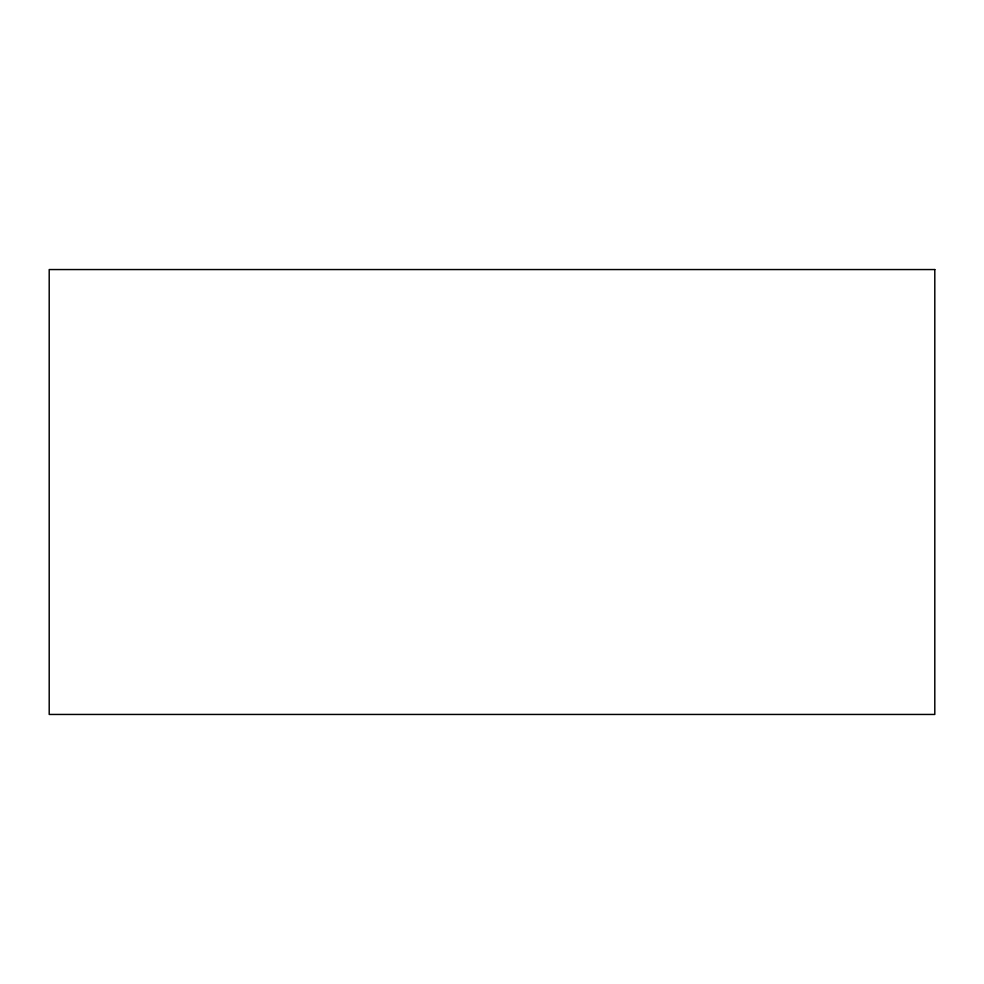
<?xml version="1.0" encoding="UTF-8"?>
<svg xmlns="http://www.w3.org/2000/svg" width="984" height="984" viewBox="0 0 984 984"><rect width="100%" height="100%" fill="white"/><g stroke="black" fill="none" stroke-linecap="round" stroke-linejoin="round"><path stroke-width="1.48" d="M934.8 269.555L49.2 269.555L49.2 714.446L934.8 714.446L934.8 269.555"/></g></svg>
